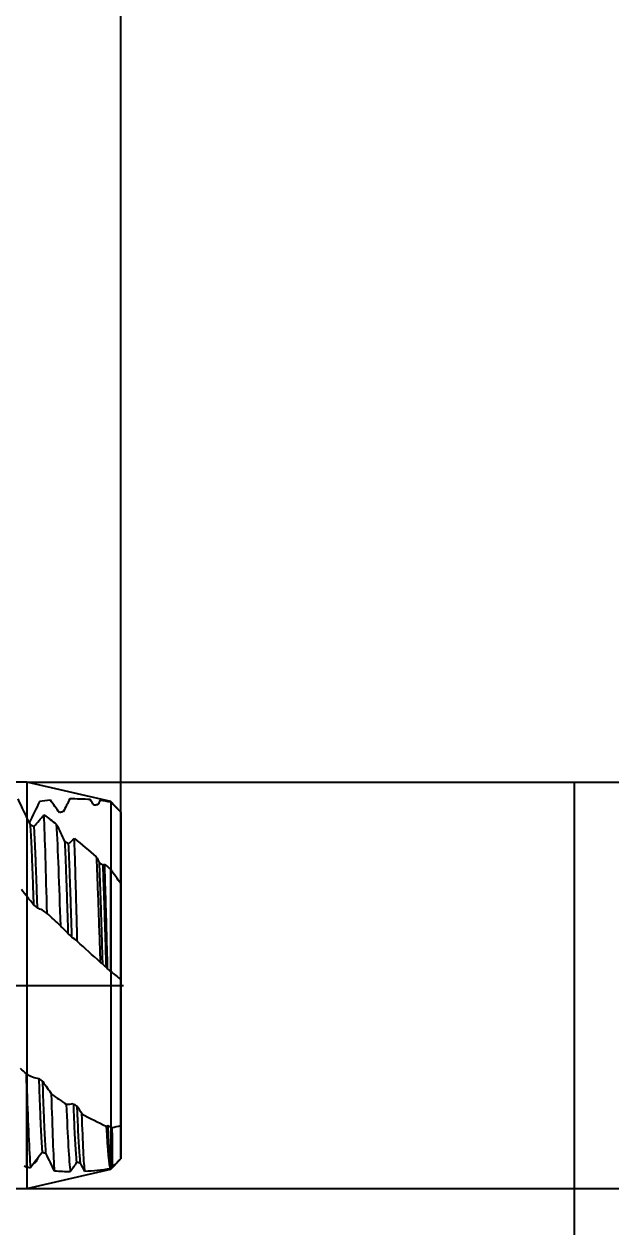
# Model space of a CAD drawing. Extents: x -89 to 88, y -75 to 97.
# Drawn here: x 61.7 to 88.3, y -10.8 to 43 of the extents above; entities that cross this region are included whole.
import ezdxf
from ezdxf.lldxf.tags import DXFTag

# ---------------------------------------------------------------- set-up
doc = ezdxf.new("R2010")
doc.units = 0
for name, color, linetype in [('1', 4, 'Continuous'), ('2', 7, 'Continuous'), ('4', 2, 'CENTER'), ('CUT', 1, 'Continuous'), ('SK2', 7, 'Continuous'), ('SK4', 2, 'CENTER')]:
    doc.layers.add(name, color=color, linetype=linetype)
doc.styles.add('SIMPLEX', font='simplex')
tags = doc.linetypes.add('CENTER', pattern=[25.4, 12.7, -6.35, 0, -6.35]).pattern_tags.tags
tags[10:11] = [DXFTag(74, 4), DXFTag(75, 0), DXFTag(340, '0'), DXFTag(46, 0.0), DXFTag(50, 0.0), DXFTag(44, 0.0), DXFTag(45, 0.0)]
tags[8:9] = [DXFTag(74, 4), DXFTag(75, 0), DXFTag(340, '0'), DXFTag(46, 0.0), DXFTag(50, 0.0), DXFTag(44, 0.0), DXFTag(45, 0.0)]
tags[6:7] = [DXFTag(74, 4), DXFTag(75, 0), DXFTag(340, '0'), DXFTag(46, 0.0), DXFTag(50, 0.0), DXFTag(44, 0.0), DXFTag(45, 0.0)]
tags[4:5] = [DXFTag(74, 4), DXFTag(75, 0), DXFTag(340, '0'), DXFTag(46, 0.0), DXFTag(50, 0.0), DXFTag(44, 0.0), DXFTag(45, 0.0)]
doc.dimstyles.get("Standard").update_dxf_attribs({"dimtxt": 0.18, "dimasz": 0.18, "dimexe": 0.18, "dimexo": 0.0625, "dimgap": 0.09, "dimtad": 0, "dimtih": 1, "dimtoh": 1, "dimdec": 4, "dimzin": 0, "dimdsep": 46, "dimtxsty": 'Standard', "dimcen": 0.09, "dimadec": 0, "dimazin": 0, "dimtfac": 1, "dimtdec": 4, "dimtofl": 0, "dimtmove": 0, "dimatfit": 3, "dimfxl": 0, "dimtolj": 1, "dimtzin": 0, "dimarcsym": 0})

# ---------------------------------------------------------------- blocks, each defined once
blk = doc.blocks.new('_D0')
at = {"layer": '2'}
for p, q in [((0, 0), (0, 76.93)), ((66, 0), (66, 76.93)), ((66, 74.93), (0, 74.93))]:
    blk.add_line(p, q, dxfattribs=at)
for points in [[(0, 74.93), (4.749998, 75.555349), (4.750002, 74.304651), (0, 74.93)], [(66, 74.93), (61.250002, 74.304651), (61.249998, 75.555349), (66, 74.93)]]:
    blk.add_solid(points, dxfattribs=at)
at = {"layer": '2', "insert": (29.391604, 75.739271), "char_height": 4.57, "attachment_point": 7, "line_spacing_factor": 0.903614, "style": 'SIMPLEX'}
blk.add_mtext('\\W01.000;\\Fsimplex.shx;66', dxfattribs=at)
blk = doc.blocks.new('_D1')
at = {"layer": '2'}
for p, q in [((61.8, 9.0825), (88.265699, 9.0825)), ((86.265699, 9.0825), (86.265699, -74.62825)), ((61.8, -9.0825), (88.265699, -9.0825))]:
    blk.add_line(p, q, dxfattribs=at)
for points in [[(86.265699, 9.0825), (86.891048, 4.332502), (85.64035, 4.332498), (86.265699, 9.0825)], [(86.265699, -9.0825), (85.64035, -4.332502), (86.891048, -4.332498), (86.265699, -9.0825)]]:
    blk.add_solid(points, dxfattribs=at)
at = {"layer": '2', "insert": (85.456428, -73.48575), "char_height": 4.57, "attachment_point": 7, "rotation": 90, "line_spacing_factor": 0.903614, "style": 'SIMPLEX'}
blk.add_mtext('\\W01.000;\\Fsimplex.shx;M 18*1.5-6HX', dxfattribs=at)
blk = doc.blocks.new('_D3')
at = {"layer": 'SK2'}
for p, q in [((-44, 0), (-44, 91.93)), ((66, 0), (66, 91.93)), ((66, 89.93), (-44, 89.93))]:
    blk.add_line(p, q, dxfattribs=at)
for points in [[(-44, 89.93), (-39.250002, 90.555349), (-39.249998, 89.30465), (-44, 89.93)], [(66, 89.93), (61.250002, 89.30465), (61.249998, 90.555349), (66, 89.93)]]:
    blk.add_solid(points, dxfattribs=at)
at = {"layer": 'SK2', "insert": (4.901906, 90.739271), "char_height": 4.57, "attachment_point": 7, "line_spacing_factor": 0.903614, "style": 'SIMPLEX'}
blk.add_mtext('\\W01.000;\\Fsimplex.shx;110', dxfattribs=at)
blk = doc.blocks.new('_D4')
at = {"layer": '2'}
for p, q in [((49, 0), (49, 61.93)), ((66, 0), (66, 61.93)), ((77.425, 59.93), (37.575, 59.93))]:
    blk.add_line(p, q, dxfattribs=at)
for points in [[(49, 59.93), (44.250002, 59.304651), (44.249998, 60.55535), (49, 59.93)], [(66, 59.93), (70.749998, 60.55535), (70.750002, 59.304651), (66, 59.93)]]:
    blk.add_solid(points, dxfattribs=at)
at = {"layer": '2', "insert": (53.891604, 60.739271), "char_height": 4.57, "attachment_point": 7, "line_spacing_factor": 0.903614, "style": 'SIMPLEX'}
blk.add_mtext('\\W01.000;\\Fsimplex.shx;17', dxfattribs=at)

msp = doc.modelspace()

# ---------------------------------------------------------------- linework, layer by layer
at = {"layer": '1'}
for p, q in [((66.0068, 0), (66.0017, 5.8397)), ((65.55, 0.6224), (65.55, 5.1851)), ((66, 0.2659), (66, 4.549)), ((66.0017, -5.8397), (66.0068, 0)), ((61.8, -8.1236), (61.8, -4.7009)), ((66, -7.7444), (66, -6.2732))]:
    msp.add_line(p, q, dxfattribs=at)
for points, degree in [([(61.3931, 8.3347), (61.5711, 7.9589), (61.7558, 7.574), (61.9485, 7.1871)], 3), ([(62.3657, 8.2244), (62.2179, 7.9118), (62.0653, 7.5929), (61.9072, 7.2713)], 3), ([(62.8507, 8.2847), (62.689, 8.2685), (62.5274, 8.2484), (62.3657, 8.2244)], 3), ([(63.2522, 7.7148), (63.1192, 7.9023), (62.9854, 8.0921), (62.8507, 8.2847)], 3), ([(63.7182, 8.3332), (63.6237, 8.1471), (63.5274, 7.9576), (63.4287, 7.7648)], 3), ([(64.6327, 8.3031), (64.3265, 8.3269), (64.0219, 8.337), (63.7182, 8.3332)], 3), ([(64.7927, 8.05), (64.7395, 8.1341), (64.6861, 8.2185), (64.6327, 8.3031)], 3), ([(65.0713, 8.2597), (65.0375, 8.1984), (65.0035, 8.1365), (64.9692, 8.074)], 3), ([(65.55, 8.1914), (65.3898, 8.2179), (65.2303, 8.2406), (65.0713, 8.2597)], 3), ([(65.55, 8.1914), (65.7007, 8.044), (65.8507, 7.8951), (66, 7.7444)], 3), ([(62.125, 7.1108), (62.2708, 7.2788), (62.4178, 7.4496), (62.5657, 7.6241)], 3), ([(62.5657, 7.6241), (62.7486, 7.4896), (62.9321, 7.351), (63.1164, 7.2087)], 3), ([(62.7043, 3.2186), (62.658, 5.0497), (62.6128, 6.6023), (62.5657, 7.6241)], 3), ([(63.1164, 7.2087), (63.2374, 6.9493), (63.3614, 6.6901), (63.489, 6.4334)], 3), ([(63.1164, 7.2087), (63.1771, 6.1123), (63.2375, 4.4787), (63.2962, 2.6679)], 3), ([(63.6655, 6.3349), (63.7506, 6.4113), (63.8361, 6.4888), (63.922, 6.5677)], 3), ([(63.922, 6.5677), (64.2457, 6.3031), (64.5732, 6.0278), (64.9045, 5.7439)], 3), ([(64.9045, 5.7439), (64.9458, 5.6604), (64.9874, 5.5775), (65.0295, 5.4952)], 3), ([(65.206, 5.3771), (65.23, 5.3919), (65.254, 5.4068), (65.2781, 5.4218)], 3), ([(65.2781, 5.4218), (65.3685, 5.3434), (65.4591, 5.2645), (65.55, 5.1851)], 3), ([(66, 4.549), (65.8466, 4.7566), (65.6969, 4.969), (65.55, 5.1851)], 3), ([(62.0969, 3.6003), (61.9172, 3.834), (61.7358, 4.0614), (61.5532, 4.2811)], 3), ([(62.7043, 3.2186), (62.5652, 3.3233), (62.4218, 3.4042), (62.2733, 3.4574)], 3), ([(63.2962, 2.6679), (63.0987, 2.8512), (62.9015, 3.0348), (62.7043, 3.2186)], 3), ([(63.6374, 2.3137), (63.5243, 2.4347), (63.4105, 2.5529), (63.2962, 2.6679)], 3), ([(64.057, 1.9655), (63.9774, 2.0386), (63.8964, 2.1041), (63.8138, 2.1614)], 3), ([(65.0785, 1.04), (64.7358, 1.346), (64.3957, 1.6549), (64.057, 1.9655)], 3), ([(65.1779, 0.9606), (65.1448, 0.9873), (65.1117, 1.0138), (65.0785, 1.04)], 3), ([(65.4098, 0.7458), (65.3914, 0.7653), (65.3729, 0.7844), (65.3543, 0.8031)], 3), ([(65.55, 0.6224), (65.5032, 0.6634), (65.4565, 0.7046), (65.4098, 0.7458)], 3), ([(65.55, 0.6224), (65.7007, 0.5024), (65.8507, 0.3836), (66, 0.2659)], 3), ([(61.778, -3.9589), (61.69, -3.8797), (61.6021, -3.8), (61.5143, -3.7199)], 3), ([(61.778, -3.9589), (61.9559, -4.0656), (62.1408, -4.1335), (62.3337, -4.1552)], 3), ([(61.8, -4.7009), (61.7925, -4.4587), (61.7852, -4.2113), (61.778, -3.9589)], 3), ([(62.5101, -4.2907), (62.6409, -4.4821), (62.7727, -4.671), (62.9052, -4.857)], 3), ([(61.8, -4.7009), (61.8536, -6.2033), (61.9054, -7.4047), (61.9601, -8.1555)], 3), ([(62.9052, -4.857), (63.1234, -5.0165), (63.3425, -5.1684), (63.5631, -5.3124)], 3), ([(63.0419, -8.3019), (62.9956, -7.6776), (62.9507, -6.4573), (62.9052, -4.857)], 3), ([(63.5631, -5.3124), (63.6646, -5.3146), (63.7681, -5.304), (63.8742, -5.2797)], 3), ([(63.5631, -5.3124), (63.6215, -6.7785), (63.6811, -7.8604), (63.7416, -8.3335)], 3), ([(64.0506, -5.3994), (64.1207, -5.5133), (64.191, -5.6267), (64.2616, -5.7394)], 3), ([(64.2616, -5.7394), (64.6202, -5.9435), (64.9842, -6.1271), (65.351, -6.2874)], 3), ([(64.3947, -8.3189), (64.3509, -7.9792), (64.3059, -7.0567), (64.2616, -5.7394)], 3), ([(65.351, -6.2874), (65.3721, -6.2764), (65.3933, -6.2649), (65.4147, -6.2529)], 3), ([(65.351, -6.2874), (65.4076, -7.3925), (65.4647, -8.073), (65.524, -8.1957)], 3), ([(65.5911, -6.3534), (65.5977, -6.3649)], 1), ([(66, -6.2732), (65.8631, -6.314), (65.7293, -6.3444), (65.5977, -6.3649)], 3), ([(65.5977, -6.3649), (65.6014, -6.4857), (65.605, -6.6007), (65.6086, -6.7099)], 3), ([(62.482, -7.4634), (62.3094, -7.6893), (62.1353, -7.9197), (61.9601, -8.1555)], 3), ([(63.0419, -8.3019), (62.9176, -8.0481), (62.79, -7.7889), (62.6584, -7.526)], 3), ([(62.1172, -7.9464), (62.1521, -7.9219), (62.1871, -7.8972), (62.222, -7.8724)], 3), ([(62.222, -7.8724), (62.2489, -7.8145), (62.276, -7.7566), (62.3032, -7.6985)], 3), ([(64.0224, -7.9109), (63.9293, -8.0507), (63.8357, -8.1915), (63.7416, -8.3335)], 3), ([(64.3947, -8.3189), (64.3304, -8.1972), (64.2652, -8.0736), (64.1989, -7.948)], 3), ([(65.6081, -8.1344), (65.7393, -8.0057), (65.8699, -7.8757), (66, -7.7444)], 3), ([(61.6743, -8.0666), (61.7162, -8.0859), (61.7581, -8.1049), (61.8, -8.1236)], 3), ([(61.9601, -8.1555), (61.9067, -8.1453), (61.8533, -8.1347), (61.8, -8.1236)], 3), ([(63.7416, -8.3335), (63.5079, -8.3311), (63.2748, -8.3206), (63.0419, -8.3019)], 3), ([(65.524, -8.1957), (65.1445, -8.2575), (64.7685, -8.2985), (64.3947, -8.3189)], 3), ([(65.5629, -8.1314), (65.55, -8.1528), (65.537, -8.1742), (65.524, -8.1957)], 3), ([(65.6081, -8.1344), (65.5931, -8.1335), (65.578, -8.1325), (65.5629, -8.1314)], 3)]:
    msp.add_open_spline(points, degree=degree, dxfattribs=at)
for points, knots in [([(64.9692, 8.074), (64.9479, 8.0713), (64.9265, 8.0685), (64.8865, 8.0631), (64.8677, 8.0606), (64.8302, 8.0554), (64.8114, 8.0527), (64.7927, 8.05)], [0, 0, 0, 0, 0.3622398, 0.3622398, 0.6811172, 0.6811172, 1, 1, 1, 1]), ([(63.4287, 7.7648), (63.4074, 7.759), (63.3861, 7.753), (63.346, 7.7418), (63.3272, 7.7364), (63.2897, 7.7257), (63.271, 7.7203), (63.2522, 7.7148)], [0, 0, 0, 0, 0.3622434, 0.3622434, 0.681119, 0.681119, 1, 1, 1, 1]), ([(66, 7.7444), (66.0003, 7.3452), (66.0007, 6.9509), (66.0011, 6.4649), (66.0012, 6.368), (66.0014, 6.175), (66.0015, 6.0785), (66.0017, 5.7939), (66.0019, 5.6103), (66.0022, 5.2558), (66.0023, 5.085), (66.0026, 4.7574), (66.0027, 4.6049), (66.0029, 4.3241), (66.003, 4.1955), (66.0031, 4.0215), (66.0031, 3.9664), (66.0031, 3.8648), (66.0031, 3.818), (66.0031, 3.6897), (66.0031, 3.6198), (66.003, 3.5386), (66.003, 3.5154), (66.0029, 3.4777), (66.0028, 3.463), (66.0027, 3.431), (66.0026, 3.4256), (66.0024, 3.4404), (66.0023, 3.4493), (66.0022, 3.4742), (66.0021, 3.4902), (66.0019, 3.5486), (66.0017, 3.6011), (66.0015, 3.6992), (66.0014, 3.7352), (66.0012, 3.8129), (66.0011, 3.8544), (66.0007, 4.0754), (66.0003, 4.2933), (66, 4.549)], [0, 0, 0, 0, 0.125, 0.125, 0.15625, 0.15625, 0.1875, 0.1875, 0.25, 0.25, 0.3125, 0.3125, 0.375, 0.375, 0.4375, 0.4375, 0.46875, 0.46875, 0.5, 0.5, 0.5625, 0.5625, 0.59375, 0.59375, 0.625, 0.625, 0.6875, 0.6875, 0.71875, 0.71875, 0.75, 0.75, 0.8125, 0.8125, 0.84375, 0.84375, 0.875, 0.875, 1, 1, 1, 1]), ([(61.9485, 7.1871), (61.9698, 7.1781), (61.9912, 7.1689), (62.0312, 7.1517), (62.05, 7.1436), (62.0875, 7.1273), (62.1063, 7.119), (62.125, 7.1108)], [0, 0, 0, 0, 0.3621945, 0.3621945, 0.6810944, 0.6810944, 1, 1, 1, 1]), ([(61.9485, 7.1871), (61.9569, 7.053), (61.9744, 6.7423), (62.0011, 6.1844), (62.0287, 5.5256), (62.0564, 4.7949), (62.0791, 4.1407), (62.0926, 3.732), (62.0969, 3.6003)], [0, 0, 0, 0, 0.1681611, 0.3544217, 0.5406824, 0.726943, 0.9132036, 1, 1, 1, 1]), ([(62.2733, 3.4574), (62.2675, 3.6382), (62.2525, 4.0962), (62.2282, 4.7949), (62.2006, 5.5257), (62.1729, 6.1844), (62.1478, 6.71), (62.1318, 6.9976), (62.125, 7.1108)], [0, 0, 0, 0, 0.1180411, 0.304318, 0.4905949, 0.6768718, 0.8631487, 1, 1, 1, 1]), ([(64.057, 1.9655), (64.0514, 2.1871), (64.0457, 2.4067), (64.0342, 2.842), (64.0285, 3.0583), (64.0113, 3.6966), (64.0004, 4.1035), (63.9839, 4.6865), (63.9784, 4.8764), (63.9701, 5.1541), (63.9673, 5.2456), (63.9617, 5.4261), (63.9588, 5.5153), (63.9446, 5.9518), (63.9332, 6.2732), (63.922, 6.5677)], [0, 0, 0, 0, 0.125, 0.125, 0.25, 0.25, 0.5, 0.5, 0.625, 0.625, 0.6875, 0.6875, 0.75, 0.75, 1, 1, 1, 1]), ([(63.489, 6.4334), (63.5103, 6.4217), (63.5316, 6.4099), (63.5717, 6.3876), (63.5905, 6.3771), (63.628, 6.356), (63.6467, 6.3455), (63.6655, 6.3349)], [0, 0, 0, 0, 0.3622978, 0.3622978, 0.6811461, 0.6811461, 1, 1, 1, 1]), ([(63.489, 6.4334), (63.4904, 6.4054), (63.5009, 6.1819), (63.5207, 5.7279), (63.5483, 5.0151), (63.5759, 4.2357), (63.6035, 3.4019), (63.624, 2.7494), (63.6353, 2.3814), (63.6374, 2.3137)], [0, 0, 0, 0, 0.0270565, 0.2132996, 0.3995426, 0.5857857, 0.7720287, 0.9582718, 1, 1, 1, 1]), ([(63.8138, 2.1614), (63.8102, 2.2803), (63.7974, 2.7002), (63.7754, 3.4019), (63.7478, 4.2358), (63.7201, 5.0151), (63.6927, 5.7224), (63.6745, 6.1415), (63.6655, 6.3349)], [0, 0, 0, 0, 0.0729724, 0.2592272, 0.4454821, 0.6317369, 0.8179917, 1, 1, 1, 1]), ([(64.9045, 5.7439), (64.9193, 5.4215), (64.9336, 5.0784), (64.9549, 4.5329), (64.962, 4.346), (64.9764, 3.9615), (64.9837, 3.7637), (65.0056, 3.1645), (65.0203, 2.7543), (65.0424, 2.1232), (65.0496, 1.9103), (65.0641, 1.4789), (65.0713, 1.26), (65.0785, 1.04)], [0, 0, 0, 0, 0.25, 0.25, 0.375, 0.375, 0.5, 0.5, 0.75, 0.75, 0.875, 0.875, 1, 1, 1, 1]), ([(65.0295, 5.4952), (65.0508, 5.481), (65.0721, 5.4669), (65.1122, 5.4401), (65.1309, 5.4276), (65.1685, 5.4024), (65.1872, 5.3898), (65.206, 5.3771)], [0, 0, 0, 0, 0.3622536, 0.3622536, 0.681124, 0.681124, 1, 1, 1, 1]), ([(65.0295, 5.4952), (65.0331, 5.4052), (65.0458, 5.0765), (65.0678, 4.4718), (65.0955, 3.6506), (65.1231, 2.781), (65.1506, 1.8818), (65.1688, 1.2674), (65.1779, 0.9606)], [0, 0, 0, 0, 0.0722221, 0.2584441, 0.444666, 0.630888, 0.8171099, 1, 1, 1, 1]), ([(65.3543, 0.8031), (65.3529, 0.8501), (65.3424, 1.2099), (65.3226, 1.8764), (65.2949, 2.781), (65.2673, 3.6506), (65.2397, 4.4717), (65.2192, 5.0339), (65.208, 5.3252), (65.206, 5.3771)], [0, 0, 0, 0, 0.0279183, 0.2141511, 0.4003839, 0.5866166, 0.7728494, 0.9590821, 1, 1, 1, 1]), ([(65.4098, 0.7458), (65.3986, 1.1761), (65.3874, 1.5988), (65.3711, 2.2218), (65.3657, 2.4277), (65.355, 2.8356), (65.3496, 3.0382), (65.3333, 3.6365), (65.3224, 4.0177), (65.3002, 4.7458), (65.289, 5.0929), (65.2781, 5.4218)], [0, 0, 0, 0, 0.25, 0.25, 0.375, 0.375, 0.5, 0.5, 0.75, 0.75, 1, 1, 1, 1]), ([(62.2733, 3.4574), (62.252, 3.4748), (62.2307, 3.4921), (62.1906, 3.5245), (62.1719, 3.5397), (62.1344, 3.57), (62.1156, 3.5852), (62.0969, 3.6003)], [0, 0, 0, 0, 0.3622973, 0.3622973, 0.681146, 0.681146, 1, 1, 1, 1]), ([(63.8138, 2.1614), (63.7925, 2.1798), (63.7712, 2.1982), (63.7311, 2.2329), (63.7124, 2.2491), (63.6749, 2.2814), (63.6561, 2.2976), (63.6374, 2.3137)], [0, 0, 0, 0, 0.3623083, 0.3623083, 0.6811515, 0.6811515, 1, 1, 1, 1]), ([(65.3543, 0.8031), (65.333, 0.8222), (65.3117, 0.8412), (65.2716, 0.877), (65.2529, 0.8937), (65.2154, 0.9272), (65.1966, 0.9439), (65.1779, 0.9606)], [0, 0, 0, 0, 0.3623199, 0.3623199, 0.6811572, 0.6811572, 1, 1, 1, 1]), ([(66, 0.2659), (66.0003, 0.2903), (66.0007, 0.2691), (66.0011, 0.1802), (66.0012, 0.1592), (66.0014, 0.1106), (66.0015, 0.0828), (66.0017, -0.0101), (66.0019, -0.0847), (66.0022, -0.2602), (66.0023, -0.3611), (66.0026, -0.5924), (66.0027, -0.7198), (66.0029, -0.997), (66.003, -1.1469), (66.0031, -1.3899), (66.0031, -1.4743), (66.0031, -1.6462), (66.0031, -1.7338), (66.0031, -2.0017), (66.0031, -2.187), (66.003, -2.4748), (66.003, -2.5728), (66.0029, -2.769), (66.0028, -2.8673), (66.0027, -3.1632), (66.0026, -3.3616), (66.0024, -3.6607), (66.0023, -3.7609), (66.0022, -3.9589), (66.0021, -4.057), (66.0019, -4.349), (66.0017, -4.5404), (66.0015, -4.8229), (66.0014, -4.9165), (66.0012, -5.1006), (66.0011, -5.1909), (66.0007, -5.6348), (66.0003, -5.9653), (66, -6.2732)], [0, 0, 0, 0, 0.125, 0.125, 0.15625, 0.15625, 0.1875, 0.1875, 0.25, 0.25, 0.3125, 0.3125, 0.375, 0.375, 0.4375, 0.4375, 0.46875, 0.46875, 0.5, 0.5, 0.5625, 0.5625, 0.59375, 0.59375, 0.625, 0.625, 0.6875, 0.6875, 0.71875, 0.71875, 0.75, 0.75, 0.8125, 0.8125, 0.84375, 0.84375, 0.875, 0.875, 1, 1, 1, 1]), ([(62.3337, -4.1552), (62.355, -4.1717), (62.3763, -4.1881), (62.4164, -4.2189), (62.4351, -4.2333), (62.4726, -4.2621), (62.4914, -4.2764), (62.5101, -4.2907)], [0, 0, 0, 0, 0.3622806, 0.3622806, 0.6811376, 0.6811376, 1, 1, 1, 1]), ([(62.3337, -4.1552), (62.3425, -4.4162), (62.3606, -4.9309), (62.3879, -5.6423), (62.4155, -6.286), (62.4432, -6.8473), (62.4653, -7.2243), (62.4782, -7.4121), (62.482, -7.4634)], [0, 0, 0, 0, 0.1794552, 0.3657666, 0.5520781, 0.7383895, 0.9247009, 1, 1, 1, 1]), ([(62.6584, -7.526), (62.6532, -7.4566), (62.6387, -7.2506), (62.615, -6.8473), (62.5874, -6.286), (62.5597, -5.6424), (62.534, -4.9711), (62.5175, -4.5038), (62.5101, -4.2907)], [0, 0, 0, 0, 0.1066126, 0.2929091, 0.4792057, 0.6655022, 0.8517988, 1, 1, 1, 1]), ([(63.8742, -5.2797), (63.8955, -5.2943), (63.9168, -5.3088), (63.9569, -5.336), (63.9756, -5.3488), (64.0131, -5.3741), (64.0319, -5.3868), (64.0506, -5.3994)], [0, 0, 0, 0, 0.3623271, 0.3623271, 0.6811609, 0.6811609, 1, 1, 1, 1]), ([(63.8742, -5.2797), (63.876, -5.3289), (63.8871, -5.6153), (63.9075, -6.1073), (63.9351, -6.6937), (63.9627, -7.1892), (63.9903, -7.5899), (64.0102, -7.8061), (64.0209, -7.8985), (64.0224, -7.9109)], [0, 0, 0, 0, 0.0382313, 0.2245557, 0.41088, 0.5972043, 0.7835287, 0.969853, 1, 1, 1, 1]), ([(64.1989, -7.948), (64.1959, -7.9247), (64.1836, -7.8229), (64.1622, -7.5899), (64.1345, -7.1892), (64.1069, -6.6937), (64.0793, -6.1072), (64.0605, -5.6527), (64.051, -5.4083), (64.0506, -5.3994)], [0, 0, 0, 0, 0.0614591, 0.2477679, 0.4340766, 0.6203854, 0.8066942, 0.993003, 1, 1, 1, 1]), ([(66, -7.7444), (66.0003, -7.3452), (66.0007, -6.9509), (66.0011, -6.4649), (66.0012, -6.368), (66.0014, -6.175), (66.0015, -6.0785), (66.0016, -5.935), (66.0016, -5.8868), (66.0017, -5.839)], [0, 0, 0, 0, 0.6142035, 0.6142035, 0.7677544, 0.7677544, 0.9213053, 0.9213053, 1, 1, 1, 1]), ([(65.4147, -6.2529), (65.436, -6.2652), (65.4573, -6.2774), (65.4973, -6.3003), (65.5161, -6.3109), (65.5536, -6.3322), (65.5724, -6.3428), (65.5911, -6.3534)], [0, 0, 0, 0, 0.3622702, 0.3622702, 0.6811324, 0.6811324, 1, 1, 1, 1]), ([(65.4147, -6.2529), (65.4188, -6.3432), (65.4321, -6.6266), (65.4546, -7.0547), (65.4823, -7.4844), (65.5099, -7.8125), (65.5368, -8.0311), (65.5545, -8.1093), (65.5629, -8.1314)], [0, 0, 0, 0, 0.0833027, 0.2696369, 0.4559712, 0.6423054, 0.8286396, 1, 1, 1, 1]), ([(65.6086, -6.7099), (65.6053, -6.6469), (65.5995, -6.5306), (65.5937, -6.4085), (65.5911, -6.3534)], [0, 0, 0, 0, 0.5574067, 1, 1, 1, 1]), ([(65.6086, -6.7099), (65.6084, -6.9166), (65.608, -7.1031), (65.6075, -7.4323), (65.6076, -7.5756), (65.6082, -7.8149), (65.6085, -7.9117), (65.6087, -8.0587), (65.6085, -8.1085), (65.6081, -8.1344)], [0, 0, 0, 0, 0.25, 0.25, 0.5, 0.5, 0.75, 0.75, 1, 1, 1, 1]), ([(62.6584, -7.526), (62.6371, -7.5186), (62.6158, -7.5111), (62.5757, -7.497), (62.557, -7.4904), (62.5195, -7.477), (62.5007, -7.4702), (62.482, -7.4634)], [0, 0, 0, 0, 0.3622407, 0.3622407, 0.6811176, 0.6811176, 1, 1, 1, 1]), ([(64.1989, -7.948), (64.1776, -7.9437), (64.1563, -7.9394), (64.1162, -7.931), (64.0975, -7.9271), (64.06, -7.9191), (64.0412, -7.915), (64.0224, -7.9109)], [0, 0, 0, 0, 0.3622245, 0.3622245, 0.6811095, 0.6811095, 1, 1, 1, 1])]:
    msp.add_open_spline(points, degree=3, knots=knots, dxfattribs=at)
at = {"layer": '4'}
msp.add_line((-0.125, 0), (66.125, 0), dxfattribs=at)
at = {"layer": 'CUT'}
for p, q in [((61.8, 9.0825), (58.05, 9.0825)), ((61.8, 9.0825), (61.8, -9.0825)), ((65.55, 8.215), (61.8, 9.0825)), ((66, 7.749), (65.55, 8.215)), ((65.55, 8.215), (65.55, -8.215)), ((66.0068, 0), (66, 7.749)), ((66, 7.749), (66, -7.749)), ((66, -7.749), (66.0068, 0)), ((65.55, -8.215), (66, -7.749)), ((61.8, -9.0825), (65.55, -8.215)), ((58.05, -9.0825), (61.8, -9.0825))]:
    msp.add_line(p, q, dxfattribs=at)
at = {"layer": 'DEFPOINTS'}
msp.add_point((66, 0), dxfattribs=at)
at = {"layer": 'SK4'}
msp.add_line((-44.125, 0), (66.125, 0), dxfattribs=at)

# ---------------------------------------------------------------- dimensions: what is measured, and where the dimension line sits
at = {"layer": '2'}
for base, p2, picture, middle in [((33, 79.5), (0, 0), '_D0', (33, 79.5)), ((57.5, 64.5), (49, 0), '_D4', (57.5, 64.5))]:
    dim = msp.add_linear_dim(base=base, p1=(66, 0), p2=p2, text=' <> ', dimstyle='Standard', override={"dimtxt": 4.57, "dimasz": 4.75, "dimexe": 2, "dimexo": 0, "dimgap": 1.5, "dimtad": 1, "dimtih": 0, "dimdec": 3, "dimzin": 8, "dimclrd": 7, "dimclre": 7, "dimclrt": 7, "dimadec": 3, "dimtp": 0.005, "dimtm": -0.005, "dimtdec": 3}, dxfattribs=at)
    dim.commit()
    dim.dimension.update_dxf_attribs({"geometry": picture, "text_midpoint": middle})
dim = msp.add_linear_dim(base=(81.6957, -44.9804), p1=(61.8, 9.0825), p2=(61.8, -9.0825), angle=90, text=' <> ', dimstyle='Standard', override={"dimtxt": 4.57, "dimasz": 4.75, "dimexe": 2, "dimexo": 0, "dimgap": 1.5, "dimtad": 1, "dimtih": 0, "dimdec": 3, "dimzin": 8, "dimclrd": 7, "dimclre": 7, "dimclrt": 7, "dimadec": 3, "dimtp": 0.005, "dimtm": -0.005, "dimtdec": 3}, dxfattribs=at)
dim.commit()
dim.dimension.update_dxf_attribs({"geometry": '_D1', "text_midpoint": (81.6957, -44.9804), "text_rotation": 90})
at = {"layer": 'SK2'}
dim = msp.add_linear_dim(base=(11, 94.5), p1=(66, 0), p2=(-44, 0), text=' <> ', dimstyle='Standard', override={"dimtxt": 4.57, "dimasz": 4.75, "dimexe": 2, "dimexo": 0, "dimgap": 1.5, "dimtad": 1, "dimtih": 0, "dimdec": 3, "dimzin": 8, "dimclrd": 7, "dimclre": 7, "dimclrt": 7, "dimadec": 3, "dimtp": 0.005, "dimtm": -0.005, "dimtdec": 3}, dxfattribs=at)
dim.commit()
dim.dimension.update_dxf_attribs({"geometry": '_D3', "text_midpoint": (11, 94.5)})

doc.saveas('drawing.dxf')
